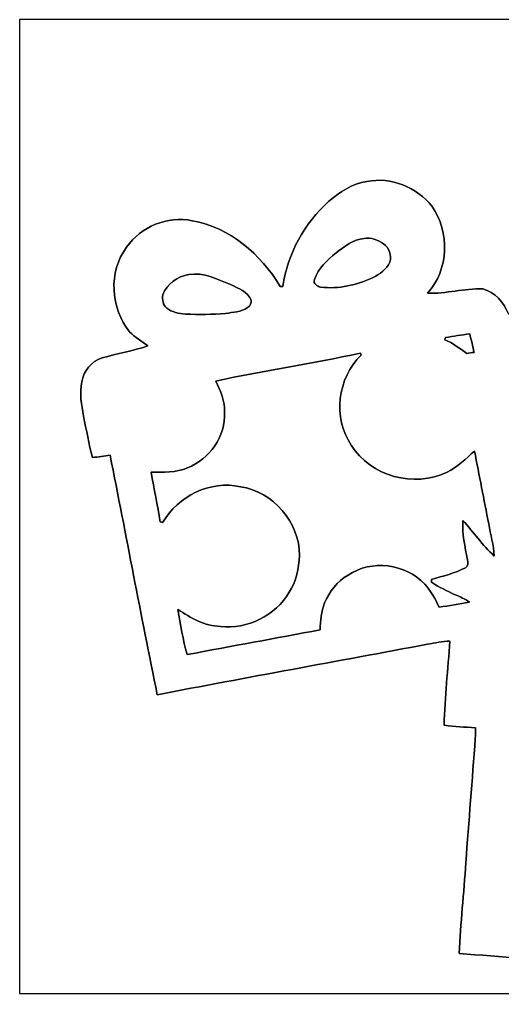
# Model space of a CAD drawing. Header units: centimetres. Extents: x -16.8 to 16.8, y -16.7 to 16.7.
# Drawn here: x -16.77 to -0.23, y -16.67 to 16.67 of the extents above; entities that cross this region are included whole.
import ezdxf

# ---------------------------------------------------------------- set-up
doc = ezdxf.new("R2010")
doc.units = ezdxf.units.CM
doc.header["$MEASUREMENT"] = 0
doc.layers.add('Layer 1', color=7, linetype='Continuous')

msp = doc.modelspace()

# ---------------------------------------------------------------- linework, layer by layer
at = {"layer": 'Layer 1', "color": 7}
for points, knots in [([(-16.77458, 16.66875), (-16.77458, 16.66875), (16.77458, 16.66875), (16.77458, 16.66875), (16.77458, 16.66875), (16.77458, 16.66875), (16.77458, -16.66875), (16.77458, -16.66875), (16.77458, -16.66875), (16.77458, -16.66875), (-16.77458, -16.66875), (-16.77458, -16.66875), (-16.77458, -16.66875), (-16.77458, -16.66875), (-16.77458, 16.66875), (-16.77458, 16.66875), (-16.77458, 16.66875), (-16.77458, 16.66875), (-16.77458, 16.66875), (-16.77458, 16.66875)], [0, 0, 0, 0, 0.16666667, 0.16666667, 0.16666667, 0.16666667, 0.33333333, 0.33333333, 0.33333333, 0.33333333, 0.5, 0.5, 0.5, 0.5, 0.66666667, 0.66666667, 0.66666667, 0.66666667, 1, 1, 1, 1]), ([(4.96217, 15.60477), (4.67184, 15.38922), (4.47463, 15.02833), (4.53496, 14.65933), (4.53496, 14.65933), (4.53496, 14.24517), (4.85846, 13.93507), (5.1241, 13.65709), (5.1241, 13.65709), (5.11563, 13.6398), (5.09834, 13.60523), (5.08988, 13.58759), (5.08988, 13.58759), (4.49404, 13.79679), (3.8862, 13.97071), (3.29741, 14.20001), (3.29741, 14.20001), (2.95804, 14.32842), (2.56893, 14.47024), (2.21686, 14.29279), (2.21686, 14.29279), (1.94381, 14.07372), (1.76989, 13.76151), (1.60972, 13.45636), (1.60972, 13.45636), (1.33385, 12.93848), (1.19345, 12.35498), (1.20721, 11.76726), (1.20721, 11.76726), (1.39136, 11.69423), (1.57621, 11.62262), (1.76036, 11.54818), (1.76036, 11.54818), (1.07139, 9.93528), (0.55598, 8.25535), (0.04198, 6.58072), (0.04198, 6.58072), (0.02328, 6.58319), (-0.01376, 6.58812), (-0.03246, 6.59059), (-0.03246, 6.59059), (-0.19121, 6.97794), (-0.48824, 7.3473), (-0.91123, 7.44679), (-0.91123, 7.44679), (-1.54728, 7.47501), (-2.16782, 7.27287), (-2.80494, 7.30003), (-2.80494, 7.30003), (-2.06693, 8.09202), (-2.03694, 9.39447), (-2.64301, 10.26936), (-2.64301, 10.26936), (-3.16089, 10.92412), (-4.05377, 11.29736), (-4.88209, 11.12308), (-4.88209, 11.12308), (-5.37457, 11.04724), (-5.80919, 10.76784), (-6.17996, 10.44822), (-6.17996, 10.44822), (-7.02134, 9.6968), (-7.58825, 8.64729), (-7.76182, 7.53357), (-7.76182, 7.53357), (-7.78263, 7.53392), (-7.82391, 7.53463), (-7.84472, 7.53498), (-7.84472, 7.53498), (-8.51429, 8.6233), (-9.56945, 9.55957), (-10.86026, 9.78147), (-10.86026, 9.78147), (-11.70305, 9.95574), (-12.62204, 9.5825), (-13.10499, 8.87166), (-13.10499, 8.87166), (-13.74422, 8.03663), (-13.65285, 6.77862), (-13.00163, 5.97747), (-13.00163, 5.97747), (-12.821, 5.78309), (-12.58782, 5.65115), (-12.3765, 5.49416), (-12.3765, 5.49416), (-12.89262, 5.32977), (-13.42531, 5.22711), (-13.94813, 5.08917), (-13.94813, 5.08917), (-14.31572, 4.97664), (-14.57078, 4.63515), (-14.64345, 4.26755), (-14.64345, 4.26755), (-14.726, 3.87703), (-14.65016, 3.47804), (-14.58031, 3.09174), (-14.58031, 3.09174), (-14.47871, 2.61867), (-14.40462, 2.1396), (-14.27939, 1.67146), (-14.27939, 1.67146), (-14.07689, 1.70251), (-13.87404, 1.73002), (-13.67014, 1.75295), (-13.67014, 1.75295), (-13.12933, -0.97861), (-12.61322, -3.71581), (-12.05759, -6.44384), (-12.05759, -6.44384), (-8.97643, -5.84941), (-5.88751, -5.2959), (-2.80423, -4.71205), (-2.80423, -4.71205), (-2.54882, -4.66831), (-2.29411, -4.61504), (-2.03412, -4.60516), (-2.03412, -4.60516), (-2.10185, -5.56542), (-2.21439, -6.52392), (-2.23238, -7.4863), (-2.23238, -7.4863), (-1.87925, -7.54486), (-1.52047, -7.54874), (-1.16417, -7.57202), (-1.16417, -7.57202), (-1.15923, -7.69444), (-1.16099, -7.81579), (-1.16769, -7.93891), (-1.16769, -7.93891), (-1.27318, -9.35602), (-1.38501, -10.77277), (-1.4926, -12.18988), (-1.4926, -12.18988), (-1.55716, -13.22705), (-1.67358, -14.26139), (-1.71591, -15.29962), (-1.71591, -15.29962), (1.14194, -15.52222), (4.00297, -15.70778), (6.86117, -15.92545), (6.86117, -15.92545), (8.18727, -16.00129), (9.50912, -16.14487), (10.83698, -16.1858), (10.83698, -16.1858), (10.93752, -15.64711), (10.92729, -15.09536), (10.98726, -14.55244), (10.98726, -14.55244), (11.07793, -13.2588), (11.18023, -11.96622), (11.28077, -10.67329), (11.28077, -10.67329), (11.34039, -9.94622), (11.36191, -9.21597), (11.45963, -8.49277), (11.45963, -8.49277), (11.82264, -8.51782), (12.18565, -8.55027), (12.54972, -8.56015), (12.54972, -8.56015), (12.66261, -7.3466), (12.73316, -6.12987), (12.82912, -4.91561), (12.82912, -4.91561), (12.20082, -4.80413), (11.557, -4.85105), (10.9287, -4.74592), (10.9287, -4.74592), (11.29771, -4.59634), (11.70234, -4.58893), (12.08793, -4.5085), (12.08793, -4.5085), (12.58852, -4.40972), (13.08135, -4.27637), (13.57842, -4.16137), (13.57842, -4.16137), (13.64509, -4.14443), (13.75833, -4.10669), (13.72976, -4.01673), (13.72976, -4.01673), (13.48458, -3.73274), (13.16708, -3.52637), (12.88768, -3.27978), (12.88768, -3.27978), (13.06759, -2.86314), (13.3096, -2.43523), (13.29902, -1.96956), (13.29902, -1.96956), (12.60228, -2.54917), (11.88367, -3.12103), (11.05747, -3.50661), (11.05747, -3.50661), (10.25737, -3.89819), (9.39024, -4.16278), (8.50089, -4.24004), (8.50089, -4.24004), (8.75489, -4.07035), (9.04134, -3.9624), (9.32462, -3.8541), (9.32462, -3.8541), (10.0457, -3.53907), (10.74173, -3.11079), (11.24162, -2.49273), (11.24162, -2.49273), (11.42929, -2.27683), (11.53089, -1.99602), (11.551, -1.71238), (11.551, -1.71238), (11.51326, -1.0989), (11.17071, -0.54434), (10.75514, -0.11077), (10.75514, -0.11077), (10.67188, -0.01517), (10.52654, 0.08008), (10.60626, 0.23036), (10.60626, 0.23036), (10.72374, 0.4512), (10.85779, 0.66358), (10.95728, 0.89359), (10.95728, 0.89359), (11.90625, 3.10833), (12.53772, 5.44054), (13.30819, 7.71913), (13.30819, 7.71913), (13.5061, 7.66233), (13.70259, 7.59813), (13.90509, 7.55721), (13.90509, 7.55721), (14.30408, 8.15375), (14.61029, 8.82756), (14.68402, 9.54828), (14.68402, 9.54828), (14.67873, 9.76665), (14.7507, 10.01642), (14.61946, 10.21151), (14.61946, 10.21151), (14.48647, 10.43728), (14.23529, 10.55688), (13.99893, 10.64648), (13.99893, 10.64648), (13.30819, 10.85497), (12.61039, 11.05253), (11.94647, 11.33651), (11.94647, 11.33651), (12.22093, 11.43988), (12.52291, 11.45752), (12.78714, 11.59016), (12.78714, 11.59016), (13.08065, 11.71822), (13.36957, 11.90166), (13.52021, 12.19588), (13.52021, 12.19588), (13.63521, 12.3885), (13.59852, 12.62451), (13.5763, 12.83547), (13.5763, 12.83547), (13.48564, 13.34911), (13.07394, 13.74634), (12.61251, 13.95236), (12.61251, 13.95236), (12.2682, 14.11958), (11.88367, 14.21871), (11.49914, 14.17779), (11.49914, 14.17779), (10.51031, 14.10794), (9.62025, 13.62534), (8.76688, 13.16284), (8.76688, 13.16284), (8.50547, 13.71247), (8.27299, 14.27797), (7.95091, 14.79656), (7.95091, 14.79656), (7.67891, 15.26152), (7.27675, 15.68062), (6.76275, 15.869), (6.76275, 15.869), (6.16973, 16.0461), (5.45782, 16.01188), (4.96217, 15.60477)], [0, 0, 0, 0, 0.01408451, 0.01408451, 0.01408451, 0.01408451, 0.02816901, 0.02816901, 0.02816901, 0.02816901, 0.04225352, 0.04225352, 0.04225352, 0.04225352, 0.05633803, 0.05633803, 0.05633803, 0.05633803, 0.07042254, 0.07042254, 0.07042254, 0.07042254, 0.08450704, 0.08450704, 0.08450704, 0.08450704, 0.09859155, 0.09859155, 0.09859155, 0.09859155, 0.11267606, 0.11267606, 0.11267606, 0.11267606, 0.12676056, 0.12676056, 0.12676056, 0.12676056, 0.14084507, 0.14084507, 0.14084507, 0.14084507, 0.15492958, 0.15492958, 0.15492958, 0.15492958, 0.16901408, 0.16901408, 0.16901408, 0.16901408, 0.18309859, 0.18309859, 0.18309859, 0.18309859, 0.1971831, 0.1971831, 0.1971831, 0.1971831, 0.21126761, 0.21126761, 0.21126761, 0.21126761, 0.22535211, 0.22535211, 0.22535211, 0.22535211, 0.23943662, 0.23943662, 0.23943662, 0.23943662, 0.25352113, 0.25352113, 0.25352113, 0.25352113, 0.26760563, 0.26760563, 0.26760563, 0.26760563, 0.28169014, 0.28169014, 0.28169014, 0.28169014, 0.29577465, 0.29577465, 0.29577465, 0.29577465, 0.30985915, 0.30985915, 0.30985915, 0.30985915, 0.32394366, 0.32394366, 0.32394366, 0.32394366, 0.33802817, 0.33802817, 0.33802817, 0.33802817, 0.35211268, 0.35211268, 0.35211268, 0.35211268, 0.36619718, 0.36619718, 0.36619718, 0.36619718, 0.38028169, 0.38028169, 0.38028169, 0.38028169, 0.3943662, 0.3943662, 0.3943662, 0.3943662, 0.4084507, 0.4084507, 0.4084507, 0.4084507, 0.42253521, 0.42253521, 0.42253521, 0.42253521, 0.43661972, 0.43661972, 0.43661972, 0.43661972, 0.45070423, 0.45070423, 0.45070423, 0.45070423, 0.46478873, 0.46478873, 0.46478873, 0.46478873, 0.47887324, 0.47887324, 0.47887324, 0.47887324, 0.49295775, 0.49295775, 0.49295775, 0.49295775, 0.50704225, 0.50704225, 0.50704225, 0.50704225, 0.52112676, 0.52112676, 0.52112676, 0.52112676, 0.53521127, 0.53521127, 0.53521127, 0.53521127, 0.54929577, 0.54929577, 0.54929577, 0.54929577, 0.56338028, 0.56338028, 0.56338028, 0.56338028, 0.57746479, 0.57746479, 0.57746479, 0.57746479, 0.5915493, 0.5915493, 0.5915493, 0.5915493, 0.6056338, 0.6056338, 0.6056338, 0.6056338, 0.61971831, 0.61971831, 0.61971831, 0.61971831, 0.63380282, 0.63380282, 0.63380282, 0.63380282, 0.64788732, 0.64788732, 0.64788732, 0.64788732, 0.66197183, 0.66197183, 0.66197183, 0.66197183, 0.67605634, 0.67605634, 0.67605634, 0.67605634, 0.69014085, 0.69014085, 0.69014085, 0.69014085, 0.70422535, 0.70422535, 0.70422535, 0.70422535, 0.71830986, 0.71830986, 0.71830986, 0.71830986, 0.73239437, 0.73239437, 0.73239437, 0.73239437, 0.74647887, 0.74647887, 0.74647887, 0.74647887, 0.76056338, 0.76056338, 0.76056338, 0.76056338, 0.77464789, 0.77464789, 0.77464789, 0.77464789, 0.78873239, 0.78873239, 0.78873239, 0.78873239, 0.8028169, 0.8028169, 0.8028169, 0.8028169, 0.81690141, 0.81690141, 0.81690141, 0.81690141, 0.83098592, 0.83098592, 0.83098592, 0.83098592, 0.84507042, 0.84507042, 0.84507042, 0.84507042, 0.85915493, 0.85915493, 0.85915493, 0.85915493, 0.87323944, 0.87323944, 0.87323944, 0.87323944, 0.88732394, 0.88732394, 0.88732394, 0.88732394, 0.90140845, 0.90140845, 0.90140845, 0.90140845, 0.91549296, 0.91549296, 0.91549296, 0.91549296, 0.92957746, 0.92957746, 0.92957746, 0.92957746, 0.94366197, 0.94366197, 0.94366197, 0.94366197, 0.95774648, 0.95774648, 0.95774648, 0.95774648, 0.97183099, 0.97183099, 0.97183099, 0.97183099, 1, 1, 1, 1]), ([(-4.97699, 9.17328), (-4.74098, 9.21209), (-4.50144, 9.12283), (-4.30636, 8.99477), (-4.30636, 8.99477), (-4.10774, 8.86072), (-4.02378, 8.59084), (-4.09434, 8.36436), (-4.09434, 8.36436), (-4.1977, 8.11318), (-4.43195, 7.95867), (-4.66372, 7.83978), (-4.66372, 7.83978), (-5.22076, 7.5759), (-5.84623, 7.43444), (-6.46289, 7.50817), (-6.46289, 7.50817), (-6.58001, 7.5311), (-6.72394, 7.62917), (-6.67385, 7.7664), (-6.67385, 7.7664), (-6.55673, 8.15481), (-6.23147, 8.43245), (-5.92984, 8.68257), (-5.92984, 8.68257), (-5.64444, 8.89635), (-5.34917, 9.14682), (-4.97699, 9.17328)], [0, 0, 0, 0, 0.125, 0.125, 0.125, 0.125, 0.25, 0.25, 0.25, 0.25, 0.375, 0.375, 0.375, 0.375, 0.5, 0.5, 0.5, 0.5, 0.625, 0.625, 0.625, 0.625, 0.75, 0.75, 0.75, 0.75, 1, 1, 1, 1]), ([(-10.97527, 7.94032), (-10.47115, 8.02322), (-10.00054, 7.77734), (-9.54617, 7.59742), (-9.54617, 7.59742), (-9.28158, 7.46654), (-8.97184, 7.3533), (-8.83885, 7.0672), (-8.83885, 7.0672), (-8.81451, 6.96419), (-8.87624, 6.86259), (-8.96161, 6.80861), (-8.96161, 6.80861), (-9.18175, 6.65551), (-9.46221, 6.64598), (-9.71868, 6.61), (-9.71868, 6.61), (-10.17588, 6.56907), (-10.6359, 6.56696), (-11.09416, 6.58424), (-11.09416, 6.58424), (-11.31641, 6.60682), (-11.55206, 6.64774), (-11.73127, 6.79168), (-11.73127, 6.79168), (-11.86039, 6.89857), (-11.89849, 7.08448), (-11.86356, 7.24323), (-11.86356, 7.24323), (-11.73163, 7.61859), (-11.35839, 7.87753), (-10.97527, 7.94032)], [0, 0, 0, 0, 0.11111111, 0.11111111, 0.11111111, 0.11111111, 0.22222222, 0.22222222, 0.22222222, 0.22222222, 0.33333333, 0.33333333, 0.33333333, 0.33333333, 0.44444444, 0.44444444, 0.44444444, 0.44444444, 0.55555556, 0.55555556, 0.55555556, 0.55555556, 0.66666667, 0.66666667, 0.66666667, 0.66666667, 0.77777778, 0.77777778, 0.77777778, 0.77777778, 1, 1, 1, 1]), ([(-2.18652, 5.78379), (-1.90994, 5.82507), (-1.63442, 5.87128), (-1.35784, 5.9122), (-1.35784, 5.9122), (-1.30493, 5.70054), (-1.25166, 5.48852), (-1.20579, 5.27509), (-1.20579, 5.27509), (-1.2894, 5.26344), (-1.37336, 5.25216), (-1.45697, 5.24087), (-1.45697, 5.24087), (-1.69651, 5.41126), (-1.93499, 5.588), (-2.20521, 5.70759), (-2.20521, 5.70759), (-2.20063, 5.72664), (-2.1911, 5.76474), (-2.18652, 5.78379)], [0, 0, 0, 0, 0.16666667, 0.16666667, 0.16666667, 0.16666667, 0.33333333, 0.33333333, 0.33333333, 0.33333333, 0.5, 0.5, 0.5, 0.5, 0.66666667, 0.66666667, 0.66666667, 0.66666667, 1, 1, 1, 1]), ([(-10.05346, 4.29401), (-8.41022, 4.64432), (-6.74758, 4.89832), (-5.10328, 5.24475), (-5.10328, 5.24475), (-5.09552, 5.22958), (-5.08035, 5.19889), (-5.07294, 5.18372), (-5.07294, 5.18372), (-5.88539, 4.40267), (-6.05755, 3.03495), (-5.41267, 2.10114), (-5.41267, 2.10114), (-4.75439, 1.02694), (-3.25438, 0.62583), (-2.13289, 1.17969), (-2.13289, 1.17969), (-1.7653, 1.34338), (-1.4926, 1.64183), (-1.19309, 1.899), (-1.19309, 1.899), (-1.0354, 1.06574), (-0.86572, 0.2346), (-0.70626, -0.59831), (-0.70626, -0.59831), (-0.641, -0.96344), (-0.54151, -1.32327), (-0.51717, -1.69474), (-0.51717, -1.69474), (-0.91758, -1.32821), (-1.22978, -0.87948), (-1.59068, -0.47696), (-1.59068, -0.47696), (-1.62137, -0.93239), (-1.52188, -1.37936), (-1.43087, -1.8221), (-1.43087, -1.8221), (-1.41146, -1.91558), (-1.38994, -2.04893), (-1.49931, -2.09656), (-1.49931, -2.09656), (-1.86761, -2.27753), (-2.2673, -2.38478), (-2.66065, -2.4959), (-2.66065, -2.4959), (-2.66136, -2.52024), (-2.66277, -2.56893), (-2.66347, -2.59327), (-2.66347, -2.59327), (-2.40348, -2.75308), (-2.13572, -2.90195), (-1.85385, -3.01978), (-1.85385, -3.01978), (-1.68522, -3.09069), (-1.51694, -3.16724), (-1.36772, -3.27484), (-1.36772, -3.27484), (-1.71309, -3.33939), (-2.05987, -3.39725), (-2.40736, -3.44593), (-2.40736, -3.44593), (-2.53224, -3.15983), (-2.69169, -2.88643), (-2.89913, -2.65254), (-2.89913, -2.65254), (-3.55565, -1.95404), (-4.72405, -1.80763), (-5.51956, -2.34879), (-5.51956, -2.34879), (-5.89139, -2.5594), (-6.16409, -2.91218), (-6.32989, -3.30165), (-6.32989, -3.30165), (-6.43502, -3.59516), (-6.46712, -3.90878), (-6.48406, -4.21852), (-6.48406, -4.21852), (-7.99994, -4.51132), (-9.51971, -4.78402), (-11.03736, -5.06836), (-11.03736, -5.06836), (-11.17036, -4.5593), (-11.26419, -4.04107), (-11.34674, -3.52178), (-11.34674, -3.52178), (-10.91318, -3.816), (-10.43587, -4.09822), (-9.89471, -4.10422), (-9.89471, -4.10422), (-8.97431, -4.2097), (-8.007, -3.74086), (-7.54027, -2.93723), (-7.54027, -2.93723), (-7.29156, -2.56611), (-7.21043, -2.11208), (-7.18573, -1.67393), (-7.18573, -1.67393), (-7.18361, -0.54222), (-8.08814, 0.50483), (-9.20362, 0.67628), (-9.20362, 0.67628), (-10.24749, 0.9084), (-11.34145, 0.35243), (-11.87521, -0.54857), (-11.87521, -0.54857), (-11.89461, -0.54363), (-11.93377, -0.53375), (-11.95317, -0.52881), (-11.95317, -0.52881), (-12.0463, 0.04022), (-12.1726, 0.6036), (-12.26608, 1.17228), (-12.26608, 1.17228), (-11.85228, 1.18463), (-11.41236, 1.14794), (-11.02466, 1.32292), (-11.02466, 1.32292), (-10.2676, 1.61608), (-9.70809, 2.40524), (-9.75325, 3.22756), (-9.75325, 3.22756), (-9.72608, 3.60856), (-9.89436, 3.96064), (-10.05346, 4.29401)], [0, 0, 0, 0, 0.03125, 0.03125, 0.03125, 0.03125, 0.0625, 0.0625, 0.0625, 0.0625, 0.09375, 0.09375, 0.09375, 0.09375, 0.125, 0.125, 0.125, 0.125, 0.15625, 0.15625, 0.15625, 0.15625, 0.1875, 0.1875, 0.1875, 0.1875, 0.21875, 0.21875, 0.21875, 0.21875, 0.25, 0.25, 0.25, 0.25, 0.28125, 0.28125, 0.28125, 0.28125, 0.3125, 0.3125, 0.3125, 0.3125, 0.34375, 0.34375, 0.34375, 0.34375, 0.375, 0.375, 0.375, 0.375, 0.40625, 0.40625, 0.40625, 0.40625, 0.4375, 0.4375, 0.4375, 0.4375, 0.46875, 0.46875, 0.46875, 0.46875, 0.5, 0.5, 0.5, 0.5, 0.53125, 0.53125, 0.53125, 0.53125, 0.5625, 0.5625, 0.5625, 0.5625, 0.59375, 0.59375, 0.59375, 0.59375, 0.625, 0.625, 0.625, 0.625, 0.65625, 0.65625, 0.65625, 0.65625, 0.6875, 0.6875, 0.6875, 0.6875, 0.71875, 0.71875, 0.71875, 0.71875, 0.75, 0.75, 0.75, 0.75, 0.78125, 0.78125, 0.78125, 0.78125, 0.8125, 0.8125, 0.8125, 0.8125, 0.84375, 0.84375, 0.84375, 0.84375, 0.875, 0.875, 0.875, 0.875, 0.90625, 0.90625, 0.90625, 0.90625, 0.9375, 0.9375, 0.9375, 0.9375, 1, 1, 1, 1])]:
    msp.add_open_spline(points, degree=3, knots=knots, dxfattribs=at)
at = {"layer": 'Layer 1', "color": 251}
for points, knots in [([(4.96217, 15.60477), (5.45782, 16.01188), (6.16973, 16.0461), (6.76275, 15.869), (6.76275, 15.869), (7.27675, 15.68062), (7.67891, 15.26152), (7.95091, 14.79656), (7.95091, 14.79656), (8.27299, 14.27797), (8.50547, 13.71247), (8.76688, 13.16284), (8.76688, 13.16284), (9.62025, 13.62534), (10.51031, 14.10794), (11.49914, 14.17779), (11.49914, 14.17779), (11.88367, 14.21871), (12.2682, 14.11958), (12.61251, 13.95236), (12.61251, 13.95236), (13.07394, 13.74634), (13.48564, 13.34911), (13.5763, 12.83547), (13.5763, 12.83547), (13.59852, 12.62451), (13.63521, 12.3885), (13.52021, 12.19588), (13.52021, 12.19588), (13.36957, 11.90166), (13.08065, 11.71822), (12.78714, 11.59016), (12.78714, 11.59016), (12.52291, 11.45752), (12.22093, 11.43988), (11.94647, 11.33651), (11.94647, 11.33651), (12.61039, 11.05253), (13.30819, 10.85497), (13.99893, 10.64648), (13.99893, 10.64648), (14.23529, 10.55688), (14.48647, 10.43728), (14.61946, 10.21151), (14.61946, 10.21151), (14.7507, 10.01642), (14.67873, 9.76665), (14.68402, 9.54828), (14.68402, 9.54828), (14.61029, 8.82756), (14.30408, 8.15375), (13.90509, 7.55721), (13.90509, 7.55721), (13.70259, 7.59813), (13.5061, 7.66233), (13.30819, 7.71913), (13.30819, 7.71913), (12.53772, 5.44054), (11.90625, 3.10833), (10.95728, 0.89359), (10.95728, 0.89359), (10.85779, 0.66358), (10.72374, 0.4512), (10.60626, 0.23036), (10.60626, 0.23036), (10.52654, 0.08008), (10.67188, -0.01517), (10.75514, -0.11077), (10.75514, -0.11077), (11.17071, -0.54434), (11.51326, -1.0989), (11.551, -1.71238), (11.551, -1.71238), (11.53089, -1.99602), (11.42929, -2.27683), (11.24162, -2.49273), (11.24162, -2.49273), (10.74173, -3.11079), (10.0457, -3.53907), (9.32462, -3.8541), (9.32462, -3.8541), (9.04134, -3.9624), (8.75489, -4.07035), (8.50089, -4.24004), (8.50089, -4.24004), (9.39024, -4.16278), (10.25737, -3.89819), (11.05747, -3.50661), (11.05747, -3.50661), (11.88367, -3.12103), (12.60228, -2.54917), (13.29902, -1.96956), (13.29902, -1.96956), (13.3096, -2.43523), (13.06759, -2.86314), (12.88768, -3.27978), (12.88768, -3.27978), (13.16708, -3.52637), (13.48458, -3.73274), (13.72976, -4.01673), (13.72976, -4.01673), (13.75833, -4.10669), (13.64509, -4.14443), (13.57842, -4.16137), (13.57842, -4.16137), (13.08135, -4.27637), (12.58852, -4.40972), (12.08793, -4.5085), (12.08793, -4.5085), (11.70234, -4.58893), (11.29771, -4.59634), (10.9287, -4.74592), (10.9287, -4.74592), (11.557, -4.85105), (12.20082, -4.80413), (12.82912, -4.91561), (12.82912, -4.91561), (12.73316, -6.12987), (12.66261, -7.3466), (12.54972, -8.56015), (12.54972, -8.56015), (12.18565, -8.55027), (11.82264, -8.51782), (11.45963, -8.49277), (11.45963, -8.49277), (11.36191, -9.21597), (11.34039, -9.94622), (11.28077, -10.67329), (11.28077, -10.67329), (11.18023, -11.96622), (11.07793, -13.2588), (10.98726, -14.55244), (10.98726, -14.55244), (10.92729, -15.09536), (10.93752, -15.64711), (10.83698, -16.1858), (10.83698, -16.1858), (9.50912, -16.14487), (8.18727, -16.00129), (6.86117, -15.92545), (6.86117, -15.92545), (4.00297, -15.70778), (1.14194, -15.52222), (-1.71591, -15.29962), (-1.71591, -15.29962), (-1.67358, -14.26139), (-1.55716, -13.22705), (-1.4926, -12.18988), (-1.4926, -12.18988), (-1.38501, -10.77277), (-1.27318, -9.35602), (-1.16769, -7.93891), (-1.16769, -7.93891), (-1.16099, -7.81579), (-1.15923, -7.69444), (-1.16417, -7.57202), (-1.16417, -7.57202), (-1.52047, -7.54874), (-1.87925, -7.54486), (-2.23238, -7.4863), (-2.23238, -7.4863), (-2.21439, -6.52392), (-2.10185, -5.56542), (-2.03412, -4.60516), (-2.03412, -4.60516), (-2.29411, -4.61504), (-2.54882, -4.66831), (-2.80423, -4.71205), (-2.80423, -4.71205), (-5.88751, -5.2959), (-8.97643, -5.84941), (-12.05759, -6.44384), (-12.05759, -6.44384), (-12.61322, -3.71581), (-13.12933, -0.97861), (-13.67014, 1.75295), (-13.67014, 1.75295), (-13.87404, 1.73002), (-14.07689, 1.70251), (-14.27939, 1.67146), (-14.27939, 1.67146), (-14.40462, 2.1396), (-14.47871, 2.61867), (-14.58031, 3.09174), (-14.58031, 3.09174), (-14.65016, 3.47804), (-14.726, 3.87703), (-14.64345, 4.26755), (-14.64345, 4.26755), (-14.57078, 4.63515), (-14.31572, 4.97664), (-13.94813, 5.08917), (-13.94813, 5.08917), (-13.42531, 5.22711), (-12.89262, 5.32977), (-12.3765, 5.49416), (-12.3765, 5.49416), (-12.58782, 5.65115), (-12.821, 5.78309), (-13.00163, 5.97747), (-13.00163, 5.97747), (-13.65285, 6.77862), (-13.74422, 8.03663), (-13.10499, 8.87166), (-13.10499, 8.87166), (-12.62204, 9.5825), (-11.70305, 9.95574), (-10.86026, 9.78147), (-10.86026, 9.78147), (-9.56945, 9.55957), (-8.51429, 8.6233), (-7.84472, 7.53498), (-7.84472, 7.53498), (-7.82391, 7.53463), (-7.78263, 7.53392), (-7.76182, 7.53357), (-7.76182, 7.53357), (-7.58825, 8.64729), (-7.02134, 9.6968), (-6.17996, 10.44822), (-6.17996, 10.44822), (-5.80919, 10.76784), (-5.37457, 11.04724), (-4.88209, 11.12308), (-4.88209, 11.12308), (-4.05377, 11.29736), (-3.16089, 10.92412), (-2.64301, 10.26936), (-2.64301, 10.26936), (-2.03694, 9.39447), (-2.06693, 8.09202), (-2.80494, 7.30003), (-2.80494, 7.30003), (-2.16782, 7.27287), (-1.54728, 7.47501), (-0.91123, 7.44679), (-0.91123, 7.44679), (-0.48824, 7.3473), (-0.19121, 6.97794), (-0.03246, 6.59059), (-0.03246, 6.59059), (-0.01376, 6.58812), (0.02328, 6.58319), (0.04198, 6.58072), (0.04198, 6.58072), (0.55598, 8.25535), (1.07139, 9.93528), (1.76036, 11.54818), (1.76036, 11.54818), (1.57621, 11.62262), (1.39136, 11.69423), (1.20721, 11.76726), (1.20721, 11.76726), (1.19345, 12.35498), (1.33385, 12.93848), (1.60972, 13.45636), (1.60972, 13.45636), (1.76989, 13.76151), (1.94381, 14.07372), (2.21686, 14.29279), (2.21686, 14.29279), (2.56893, 14.47024), (2.95804, 14.32842), (3.29741, 14.20001), (3.29741, 14.20001), (3.8862, 13.97071), (4.49404, 13.79679), (5.08988, 13.58759), (5.08988, 13.58759), (5.09834, 13.60523), (5.11563, 13.6398), (5.1241, 13.65709), (5.1241, 13.65709), (4.85846, 13.93507), (4.53496, 14.24517), (4.53496, 14.65933), (4.53496, 14.65933), (4.47463, 15.02833), (4.67184, 15.38922), (4.96217, 15.60477), (4.96217, 15.60477), (4.96217, 15.60477), (4.96217, 15.60477), (4.96217, 15.60477)], [0, 0, 0, 0, 0.01388889, 0.01388889, 0.01388889, 0.01388889, 0.02777778, 0.02777778, 0.02777778, 0.02777778, 0.04166667, 0.04166667, 0.04166667, 0.04166667, 0.05555556, 0.05555556, 0.05555556, 0.05555556, 0.06944444, 0.06944444, 0.06944444, 0.06944444, 0.08333333, 0.08333333, 0.08333333, 0.08333333, 0.09722222, 0.09722222, 0.09722222, 0.09722222, 0.11111111, 0.11111111, 0.11111111, 0.11111111, 0.125, 0.125, 0.125, 0.125, 0.13888889, 0.13888889, 0.13888889, 0.13888889, 0.15277778, 0.15277778, 0.15277778, 0.15277778, 0.16666667, 0.16666667, 0.16666667, 0.16666667, 0.18055556, 0.18055556, 0.18055556, 0.18055556, 0.19444444, 0.19444444, 0.19444444, 0.19444444, 0.20833333, 0.20833333, 0.20833333, 0.20833333, 0.22222222, 0.22222222, 0.22222222, 0.22222222, 0.23611111, 0.23611111, 0.23611111, 0.23611111, 0.25, 0.25, 0.25, 0.25, 0.26388889, 0.26388889, 0.26388889, 0.26388889, 0.27777778, 0.27777778, 0.27777778, 0.27777778, 0.29166667, 0.29166667, 0.29166667, 0.29166667, 0.30555556, 0.30555556, 0.30555556, 0.30555556, 0.31944444, 0.31944444, 0.31944444, 0.31944444, 0.33333333, 0.33333333, 0.33333333, 0.33333333, 0.34722222, 0.34722222, 0.34722222, 0.34722222, 0.36111111, 0.36111111, 0.36111111, 0.36111111, 0.375, 0.375, 0.375, 0.375, 0.38888889, 0.38888889, 0.38888889, 0.38888889, 0.40277778, 0.40277778, 0.40277778, 0.40277778, 0.41666667, 0.41666667, 0.41666667, 0.41666667, 0.43055556, 0.43055556, 0.43055556, 0.43055556, 0.44444444, 0.44444444, 0.44444444, 0.44444444, 0.45833333, 0.45833333, 0.45833333, 0.45833333, 0.47222222, 0.47222222, 0.47222222, 0.47222222, 0.48611111, 0.48611111, 0.48611111, 0.48611111, 0.5, 0.5, 0.5, 0.5, 0.51388889, 0.51388889, 0.51388889, 0.51388889, 0.52777778, 0.52777778, 0.52777778, 0.52777778, 0.54166667, 0.54166667, 0.54166667, 0.54166667, 0.55555556, 0.55555556, 0.55555556, 0.55555556, 0.56944444, 0.56944444, 0.56944444, 0.56944444, 0.58333333, 0.58333333, 0.58333333, 0.58333333, 0.59722222, 0.59722222, 0.59722222, 0.59722222, 0.61111111, 0.61111111, 0.61111111, 0.61111111, 0.625, 0.625, 0.625, 0.625, 0.63888889, 0.63888889, 0.63888889, 0.63888889, 0.65277778, 0.65277778, 0.65277778, 0.65277778, 0.66666667, 0.66666667, 0.66666667, 0.66666667, 0.68055556, 0.68055556, 0.68055556, 0.68055556, 0.69444444, 0.69444444, 0.69444444, 0.69444444, 0.70833333, 0.70833333, 0.70833333, 0.70833333, 0.72222222, 0.72222222, 0.72222222, 0.72222222, 0.73611111, 0.73611111, 0.73611111, 0.73611111, 0.75, 0.75, 0.75, 0.75, 0.76388889, 0.76388889, 0.76388889, 0.76388889, 0.77777778, 0.77777778, 0.77777778, 0.77777778, 0.79166667, 0.79166667, 0.79166667, 0.79166667, 0.80555556, 0.80555556, 0.80555556, 0.80555556, 0.81944444, 0.81944444, 0.81944444, 0.81944444, 0.83333333, 0.83333333, 0.83333333, 0.83333333, 0.84722222, 0.84722222, 0.84722222, 0.84722222, 0.86111111, 0.86111111, 0.86111111, 0.86111111, 0.875, 0.875, 0.875, 0.875, 0.88888889, 0.88888889, 0.88888889, 0.88888889, 0.90277778, 0.90277778, 0.90277778, 0.90277778, 0.91666667, 0.91666667, 0.91666667, 0.91666667, 0.93055556, 0.93055556, 0.93055556, 0.93055556, 0.94444444, 0.94444444, 0.94444444, 0.94444444, 0.95833333, 0.95833333, 0.95833333, 0.95833333, 0.97222222, 0.97222222, 0.97222222, 0.97222222, 1, 1, 1, 1]), ([(-4.97699, 9.17328), (-5.34917, 9.14682), (-5.64444, 8.89635), (-5.92984, 8.68257), (-5.92984, 8.68257), (-6.23147, 8.43245), (-6.55673, 8.15481), (-6.67385, 7.7664), (-6.67385, 7.7664), (-6.72394, 7.62917), (-6.58001, 7.5311), (-6.46289, 7.50817), (-6.46289, 7.50817), (-5.84623, 7.43444), (-5.22076, 7.5759), (-4.66372, 7.83978), (-4.66372, 7.83978), (-4.43195, 7.95867), (-4.1977, 8.11318), (-4.09434, 8.36436), (-4.09434, 8.36436), (-4.02378, 8.59084), (-4.10774, 8.86072), (-4.30636, 8.99477), (-4.30636, 8.99477), (-4.50144, 9.12283), (-4.74098, 9.21209), (-4.97699, 9.17328), (-4.97699, 9.17328), (-4.97699, 9.17328), (-4.97699, 9.17328), (-4.97699, 9.17328)], [0, 0, 0, 0, 0.11111111, 0.11111111, 0.11111111, 0.11111111, 0.22222222, 0.22222222, 0.22222222, 0.22222222, 0.33333333, 0.33333333, 0.33333333, 0.33333333, 0.44444444, 0.44444444, 0.44444444, 0.44444444, 0.55555556, 0.55555556, 0.55555556, 0.55555556, 0.66666667, 0.66666667, 0.66666667, 0.66666667, 0.77777778, 0.77777778, 0.77777778, 0.77777778, 1, 1, 1, 1]), ([(-10.97527, 7.94032), (-11.35839, 7.87753), (-11.73163, 7.61859), (-11.86356, 7.24323), (-11.86356, 7.24323), (-11.89849, 7.08448), (-11.86039, 6.89857), (-11.73127, 6.79168), (-11.73127, 6.79168), (-11.55206, 6.64774), (-11.31641, 6.60682), (-11.09416, 6.58424), (-11.09416, 6.58424), (-10.6359, 6.56696), (-10.17588, 6.56907), (-9.71868, 6.61), (-9.71868, 6.61), (-9.46221, 6.64598), (-9.18175, 6.65551), (-8.96161, 6.80861), (-8.96161, 6.80861), (-8.87624, 6.86259), (-8.81451, 6.96419), (-8.83885, 7.0672), (-8.83885, 7.0672), (-8.97184, 7.3533), (-9.28158, 7.46654), (-9.54617, 7.59742), (-9.54617, 7.59742), (-10.00054, 7.77734), (-10.47115, 8.02322), (-10.97527, 7.94032), (-10.97527, 7.94032), (-10.97527, 7.94032), (-10.97527, 7.94032), (-10.97527, 7.94032)], [0, 0, 0, 0, 0.1, 0.1, 0.1, 0.1, 0.2, 0.2, 0.2, 0.2, 0.3, 0.3, 0.3, 0.3, 0.4, 0.4, 0.4, 0.4, 0.5, 0.5, 0.5, 0.5, 0.6, 0.6, 0.6, 0.6, 0.7, 0.7, 0.7, 0.7, 0.8, 0.8, 0.8, 0.8, 1, 1, 1, 1]), ([(-2.18652, 5.78379), (-2.1911, 5.76474), (-2.20063, 5.72664), (-2.20521, 5.70759), (-2.20521, 5.70759), (-1.93499, 5.588), (-1.69651, 5.41126), (-1.45697, 5.24087), (-1.45697, 5.24087), (-1.37336, 5.25216), (-1.2894, 5.26344), (-1.20579, 5.27509), (-1.20579, 5.27509), (-1.25166, 5.48852), (-1.30493, 5.70054), (-1.35784, 5.9122), (-1.35784, 5.9122), (-1.63442, 5.87128), (-1.90994, 5.82507), (-2.18652, 5.78379), (-2.18652, 5.78379), (-2.18652, 5.78379), (-2.18652, 5.78379), (-2.18652, 5.78379)], [0, 0, 0, 0, 0.14285714, 0.14285714, 0.14285714, 0.14285714, 0.28571429, 0.28571429, 0.28571429, 0.28571429, 0.42857143, 0.42857143, 0.42857143, 0.42857143, 0.57142857, 0.57142857, 0.57142857, 0.57142857, 0.71428571, 0.71428571, 0.71428571, 0.71428571, 1, 1, 1, 1]), ([(-10.05346, 4.29401), (-9.89436, 3.96064), (-9.72608, 3.60856), (-9.75325, 3.22756), (-9.75325, 3.22756), (-9.70809, 2.40524), (-10.2676, 1.61608), (-11.02466, 1.32292), (-11.02466, 1.32292), (-11.41236, 1.14794), (-11.85228, 1.18463), (-12.26608, 1.17228), (-12.26608, 1.17228), (-12.1726, 0.6036), (-12.0463, 0.04022), (-11.95317, -0.52881), (-11.95317, -0.52881), (-11.93377, -0.53375), (-11.89461, -0.54363), (-11.87521, -0.54857), (-11.87521, -0.54857), (-11.34145, 0.35243), (-10.24749, 0.9084), (-9.20362, 0.67628), (-9.20362, 0.67628), (-8.08814, 0.50483), (-7.18361, -0.54222), (-7.18573, -1.67393), (-7.18573, -1.67393), (-7.21043, -2.11208), (-7.29156, -2.56611), (-7.54027, -2.93723), (-7.54027, -2.93723), (-8.007, -3.74086), (-8.97431, -4.2097), (-9.89471, -4.10422), (-9.89471, -4.10422), (-10.43587, -4.09822), (-10.91318, -3.816), (-11.34674, -3.52178), (-11.34674, -3.52178), (-11.26419, -4.04107), (-11.17036, -4.5593), (-11.03736, -5.06836), (-11.03736, -5.06836), (-9.51971, -4.78402), (-7.99994, -4.51132), (-6.48406, -4.21852), (-6.48406, -4.21852), (-6.46712, -3.90878), (-6.43502, -3.59516), (-6.32989, -3.30165), (-6.32989, -3.30165), (-6.16409, -2.91218), (-5.89139, -2.5594), (-5.51956, -2.34879), (-5.51956, -2.34879), (-4.72405, -1.80763), (-3.55565, -1.95404), (-2.89913, -2.65254), (-2.89913, -2.65254), (-2.69169, -2.88643), (-2.53224, -3.15983), (-2.40736, -3.44593), (-2.40736, -3.44593), (-2.05987, -3.39725), (-1.71309, -3.33939), (-1.36772, -3.27484), (-1.36772, -3.27484), (-1.51694, -3.16724), (-1.68522, -3.09069), (-1.85385, -3.01978), (-1.85385, -3.01978), (-2.13572, -2.90195), (-2.40348, -2.75308), (-2.66347, -2.59327), (-2.66347, -2.59327), (-2.66277, -2.56893), (-2.66136, -2.52024), (-2.66065, -2.4959), (-2.66065, -2.4959), (-2.2673, -2.38478), (-1.86761, -2.27753), (-1.49931, -2.09656), (-1.49931, -2.09656), (-1.38994, -2.04893), (-1.41146, -1.91558), (-1.43087, -1.8221), (-1.43087, -1.8221), (-1.52188, -1.37936), (-1.62137, -0.93239), (-1.59068, -0.47696), (-1.59068, -0.47696), (-1.22978, -0.87948), (-0.91758, -1.32821), (-0.51717, -1.69474), (-0.51717, -1.69474), (-0.54151, -1.32327), (-0.641, -0.96344), (-0.70626, -0.59831), (-0.70626, -0.59831), (-0.86572, 0.2346), (-1.0354, 1.06574), (-1.19309, 1.899), (-1.19309, 1.899), (-1.4926, 1.64183), (-1.7653, 1.34338), (-2.13289, 1.17969), (-2.13289, 1.17969), (-3.25438, 0.62583), (-4.75439, 1.02694), (-5.41267, 2.10114), (-5.41267, 2.10114), (-6.05755, 3.03495), (-5.88539, 4.40267), (-5.07294, 5.18372), (-5.07294, 5.18372), (-5.08035, 5.19889), (-5.09552, 5.22958), (-5.10328, 5.24475), (-5.10328, 5.24475), (-6.74758, 4.89832), (-8.41022, 4.64432), (-10.05346, 4.29401), (-10.05346, 4.29401), (-10.05346, 4.29401), (-10.05346, 4.29401), (-10.05346, 4.29401)], [0, 0, 0, 0, 0.03030303, 0.03030303, 0.03030303, 0.03030303, 0.06060606, 0.06060606, 0.06060606, 0.06060606, 0.09090909, 0.09090909, 0.09090909, 0.09090909, 0.12121212, 0.12121212, 0.12121212, 0.12121212, 0.15151515, 0.15151515, 0.15151515, 0.15151515, 0.18181818, 0.18181818, 0.18181818, 0.18181818, 0.21212121, 0.21212121, 0.21212121, 0.21212121, 0.24242424, 0.24242424, 0.24242424, 0.24242424, 0.27272727, 0.27272727, 0.27272727, 0.27272727, 0.3030303, 0.3030303, 0.3030303, 0.3030303, 0.33333333, 0.33333333, 0.33333333, 0.33333333, 0.36363636, 0.36363636, 0.36363636, 0.36363636, 0.39393939, 0.39393939, 0.39393939, 0.39393939, 0.42424242, 0.42424242, 0.42424242, 0.42424242, 0.45454545, 0.45454545, 0.45454545, 0.45454545, 0.48484848, 0.48484848, 0.48484848, 0.48484848, 0.51515152, 0.51515152, 0.51515152, 0.51515152, 0.54545455, 0.54545455, 0.54545455, 0.54545455, 0.57575758, 0.57575758, 0.57575758, 0.57575758, 0.60606061, 0.60606061, 0.60606061, 0.60606061, 0.63636364, 0.63636364, 0.63636364, 0.63636364, 0.66666667, 0.66666667, 0.66666667, 0.66666667, 0.6969697, 0.6969697, 0.6969697, 0.6969697, 0.72727273, 0.72727273, 0.72727273, 0.72727273, 0.75757576, 0.75757576, 0.75757576, 0.75757576, 0.78787879, 0.78787879, 0.78787879, 0.78787879, 0.81818182, 0.81818182, 0.81818182, 0.81818182, 0.84848485, 0.84848485, 0.84848485, 0.84848485, 0.87878788, 0.87878788, 0.87878788, 0.87878788, 0.90909091, 0.90909091, 0.90909091, 0.90909091, 0.93939394, 0.93939394, 0.93939394, 0.93939394, 1, 1, 1, 1])]:
    msp.add_open_spline(points, degree=3, knots=knots, dxfattribs=at)

doc.saveas('drawing.dxf')
